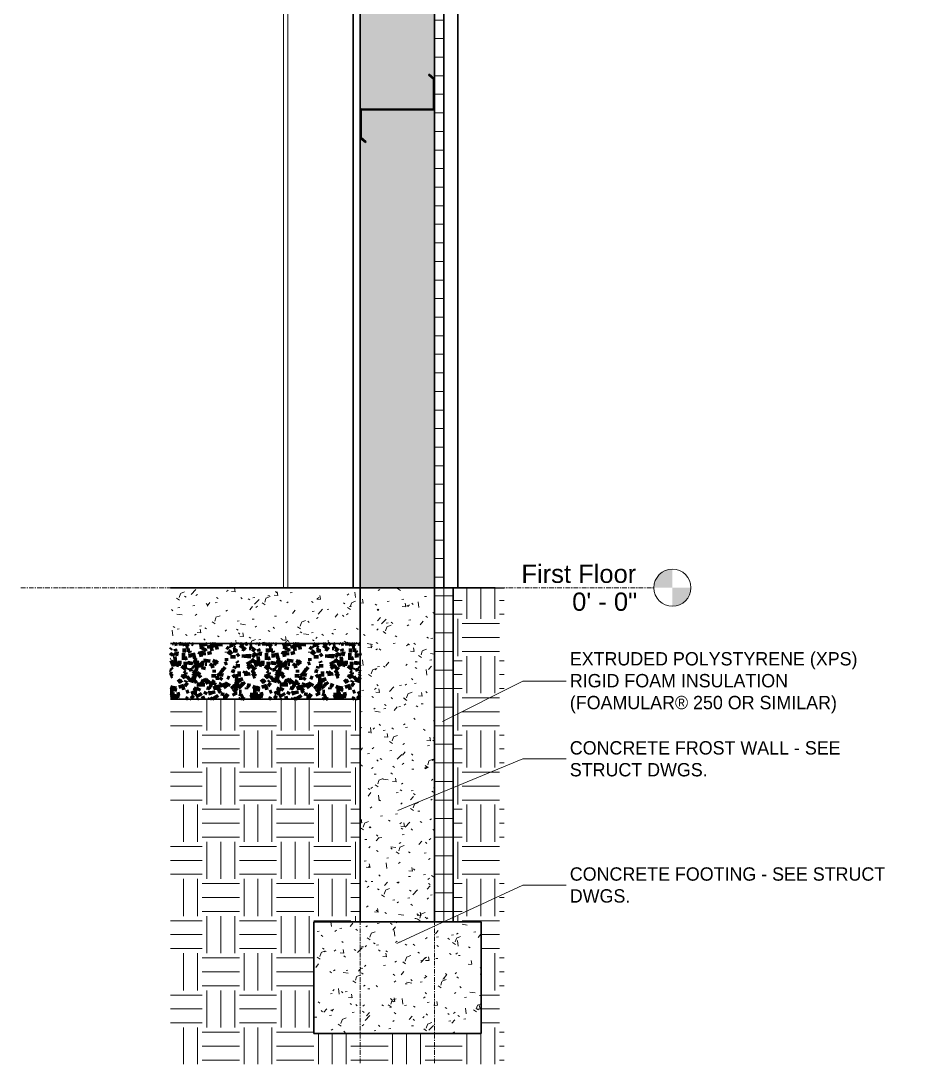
# Model space of a CAD drawing. Header units: inches. Extents: x 22745 to 23280, y -53 to 309.
# Drawn here: x 23182.1 to 23279.8, y -51.3 to 61 of the extents above; entities that cross this region are included whole.
import ezdxf

# ---------------------------------------------------------------- set-up
doc = ezdxf.new("R2010")
doc.units = ezdxf.units.IN
doc.header["$MEASUREMENT"] = 0
doc.linetypes.add('Grid Line 1_2_', pattern=[0.875, 0.5, -0.125, 0.125, -0.125])
for name, color, linetype, lineweight in [('A-ANNO-IDEN', 131, 'Continuous', 9), ('A-FLOR', 192, 'Continuous', 30), ('A-FLOR-LEVL', 51, 'Continuous', 9), ('A-FLOR-PATT', 8, 'Continuous', 70), ('A-WALL', 113, 'Continuous', 30), ('A-WALL-PATT', 111, 'Continuous', 70), ('C-BLDG-PADS', 91, 'Continuous', 200), ('C-TOPO', 7, 'Continuous', 30), ('L-SITE-WALL', 31, 'Continuous', 30), ('S-BEAM', 12, 'Continuous', 30), ('S-COLS', 52, 'Continuous', 30), ('S-FNDN', 32, 'Continuous', 30), ('S-GRID', 1, 'Continuous', 9)]:
    doc.layers.add(name, color=color, linetype=linetype, lineweight=lineweight)
doc.styles.add('Arial', font='arial.ttf', dxfattribs={"height": 1.967066})
doc.styles.add('Century Gothic', font='GOTHIC.TTF', dxfattribs={"height": 1.437112})
pattern_1 = [(50, (-19638.414, 101.134), (4.590705, -0.401868), [0.48, -5.28]), (355, (-19638.414, 101.134), (-0.887837, 4.813698), [0.384, -4.224]), (100.451, (-19638.032, 101.1), (3.70197, 4.412723), [0.408, -4.487]), (46.184, (-19638.414, 102.414), (6.830659, -1.059043), [0.72, -7.92]), (96.636, (-19637.845, 102.325), (5.981664, 6.234015), [0.612, -6.731]), (351.184, (-19638.414, 102.414), (5.98208, 6.233824), [0.576, -6.336]), (21, (-19637.774, 102.094), (3.820292, -2.5771), [0.48, -5.28]), (326, (-19637.774, 102.094), (1.557207, 4.640587), [0.384, -4.224]), (71.451, (-19637.456, 101.879), (5.377147, 2.064703), [0.408, -4.487]), (37.5, (-19638.414, 101.134), (0.0779722, 2.1307863), [0.211, -3.962, 0.211, -4.077, -4.24]), (37.5, (-19638.414, 101.134), (0.0779722, 2.1307863), [-8.461, 0.211, -4.029]), (7.5, (-19638.414, 101.134), (1.683907, 2.5243905), [0.211, -2.234, 0.211, -3.866, -1.616]), (7.5, (-19638.414, 101.134), (1.683907, 2.5243905), [-6.522, 0.211, -1.405]), (327.5, (-19639.841, 101.134), (3.4165268, -0.1442966), [0.211, -1.389, 0.211, -4.781, -6.624]), (327.5, (-19639.841, 101.134), (3.4165268, -0.1442966), [-6.592, 0.211, -6.413]), (317.5, (-19640.481, 101.134), (3.732463, 0.640715), [0.211, -1.869, 0.211, -3.104, -4.704]), (317.5, (-19640.481, 101.134), (3.732463, 0.640715), [-5.395, 0.211, -4.493])]
pattern_2 = [(0, (-19638.414, 101.134), (4, 4), [4, -4]), (0, (-19638.414, 102.634), (4, 4), [4, -4]), (0, (-19638.414, 104.134), (4, 4), [4, -4]), (90, (-19637.914, 104.634), (-4, 4), [4, -4]), (90, (-19636.414, 104.634), (-4, 4), [4, -4]), (90, (-19634.914, 104.634), (-4, 4), [4, -4])]
pattern_3 = [(0, (-19638.414, 101.134), (0, 2), []), (90, (-19638.414, 101.134), (-2, 1e-16), [])]

# ---------------------------------------------------------------- blocks, each defined once
blk = doc.blocks.new('Struct_Xcel_Sports Complex_rvt-5-Wall Section - One Story - Metal Panel')
at = {"layer": 'A-FLOR-PATT', "lineweight": 9}
h = blk.add_hatch(dxfattribs=at)
h.set_pattern_fill('FP_35', color=256, style=0, pattern_type=2)
h.set_pattern_definition(pattern_1)
h.paths.add_polyline_path([(-20899.55, -6), (-20899.55, 0), (-20919.97, 0), (-20919.97, -6)], flags=0)
at = {"layer": 'A-WALL-PATT', "lineweight": 9}
h = blk.add_hatch(dxfattribs=at)
h.set_pattern_fill('FP_35', color=8, style=0, pattern_type=2)
h.set_pattern_definition(pattern_1)
h.paths.add_polyline_path([(-20899.55, -36), (-20891.55, -36), (-20891.55, 0), (-20899.55, 0)], flags=0)
at = {"layer": 'S-FNDN', "lineweight": 9}
h = blk.add_hatch(dxfattribs=at)
h.set_pattern_fill('FP_35', color=8, style=0, pattern_type=2)
h.set_pattern_definition(pattern_1)
h.paths.add_polyline_path([(-20904.55, -48), (-20886.55, -48), (-20886.55, -36), (-20904.55, -36)], flags=0)
at = {"layer": 'A-FLOR', "color": 7}
for p, q in [((-20899.55, 0), (-20919.97, 0)), ((-20899.55, -6), (-20899.55, 0)), ((-20919.97, -6), (-20899.55, -6))]:
    blk.add_line(p, q, dxfattribs=at)
at = {"layer": 'L-SITE-WALL', "color": 7}
for p, q in [((-20899.55, 0), (-20899.55, -36)), ((-20891.55, 0), (-20899.55, 0)), ((-20891.55, -36), (-20891.55, 0)), ((-20899.55, -36), (-20891.55, -36))]:
    blk.add_line(p, q, dxfattribs=at)
at = {"layer": 'S-FNDN', "color": 7}
for p, q in [((-20886.55, -36), (-20904.55, -36)), ((-20904.55, -36), (-20904.55, -48)), ((-20886.55, -48), (-20886.55, -36)), ((-20904.55, -48), (-20886.55, -48))]:
    blk.add_line(p, q, dxfattribs=at)
blk = doc.blocks.new('Girt_Z - 8_D-1789509-Wall Section - One Story - Metal Panel')
at = {"layer": 'S-BEAM', "color": 7}
for p, q in [((-20892.13, 55.3), (-20892.2, 55.22)), ((-20892.2, 55.22), (-20891.66, 54.77)), ((-20891.55, 54.82), (-20892.13, 55.3)), ((-20891.66, 54.77), (-20891.66, 51.63)), ((-20891.55, 51.45), (-20891.55, 54.82)), ((-20899.55, 51.37), (-20899.55, 48.43)), ((-20899.44, 48.48), (-20899.44, 51.37)), ((-20891.74, 51.55), (-20899.37, 51.55)), ((-20899.37, 51.45), (-20891.55, 51.45)), ((-20899.55, 48.43), (-20898.98, 47.95)), ((-20898.91, 48.03), (-20899.44, 48.48)), ((-20898.98, 47.95), (-20898.91, 48.03))]:
    blk.add_line(p, q, dxfattribs=at)
for centre, radius, start, end in [((-20899.37, 51.37), 0.188, 90, 180), ((-20899.37, 51.37), 0.0782, 90, 177.8773), ((-20891.74, 51.63), 0.0782, 270, 356.9576)]:
    blk.add_arc(centre, radius, start, end, dxfattribs=at)
blk = doc.blocks.new('Level - Level Head - Circle-15001-Wall Section - One Story - Metal Panel')
at = {"layer": 'A-FLOR-LEVL'}
h = blk.add_hatch(color=256, dxfattribs=at)
edge = h.paths.add_edge_path(flags=0)
edge.add_line((-20865.95, 0), (-20867.95, 0))
edge.add_arc((-20865.95, 0), 2, 90, 180, ccw=False)
edge.add_line((-20865.95, 2), (-20865.95, 0))
h = blk.add_hatch(color=256, dxfattribs=at)
edge = h.paths.add_edge_path(flags=0)
edge.add_line((-20865.95, -2), (-20865.95, 0))
edge.add_line((-20865.95, 0), (-20863.95, 0))
edge.add_arc((-20865.95, 0), 2, 270, 360, ccw=False)
blk.add_circle((-20865.95, 0), 2, dxfattribs=at)

msp = doc.modelspace()

# ---------------------------------------------------------------- hatches: boundary and pattern name
at = {"layer": 'A-WALL-PATT', "lineweight": 9}
h = msp.add_hatch(dxfattribs=at)
h.set_pattern_fill('FP_33', color=8, style=0, pattern_type=2)
h.set_pattern_definition([(161.57, (-19638.334, 101.214), (-0.6397287956, 0.0002609723), [0, -4.554, 0.506, 0]), (18.43, (-19638.494, 101.214), (-0.6397287956, -0.0002609723), [0, -4.554, 0.506, 0]), (108.43, (-19638.334, 101.214), (0.3202005462, -1.599823931), [1.518, -3.542]), (71.57, (-19638.494, 101.214), (0.3202005462, 1.599823931), [1.518, -3.542])])
h.paths.add_polyline_path([(23226.60422, 0), (23226.60422, 171.23837), (23218.60422, 171.23837), (23218.60422, 0)], flags=0)
h = msp.add_hatch(dxfattribs=at)
h.set_pattern_fill('FP_32', color=8, style=0, pattern_type=2)
h.set_pattern_definition(pattern_3)
h.paths.add_polyline_path([(23227.60422, 0), (23227.60422, 171.23837), (23226.60422, 171.23837), (23226.60422, 0)], flags=0)
h = msp.add_hatch(dxfattribs=at)
h.set_pattern_fill('FP_32', color=8, style=0, pattern_type=2)
h.set_pattern_definition(pattern_3)
h.paths.add_polyline_path([(23226.60422, -36), (23228.60422, -36), (23228.60422, 0), (23226.60422, 0)], flags=0)
at = {"layer": 'C-BLDG-PADS'}
h = msp.add_hatch(dxfattribs=at)
h.set_pattern_fill('FP_36', color=253, style=0, pattern_type=2)
h.set_pattern_definition([(212.005, (-19638.952, 102.477), (-26.87339808, -17.915904432), [0.845, -83.662]), (213.69, (-19638.414, 102.836), (-8.95786403, -8.95728821), [0.646, -31.652]), (198.435, (-19638.145, 102.925), (-17.91555985, -8.95811616), [0.283, -28.044]), (180, (-19637.787, 102.925), (-1e-15, -8.958), [0.358, -8.599]), (161.565, (-19637.518, 102.836), (-8.95778393, -0.00030823), [0.283, -28.044]), (333.435, (-19637.429, 109.285), (8.9576883, 8e-06), [0.401, -19.63]), (296.565, (-19637.518, 109.464), (8.9576803, -8.95769632), [0.2, -19.83]), (270, (-19637.518, 109.912), (8.958, 5e-16), [0.448, -8.51]), (186.34, (-19637.429, 104.09), (-71.66213933, -8.957302982), [0.811, -80.305]), (296.565, (-19635.458, 109.643), (8.9576803, -8.95769632), [0.2, -19.83]), (303.69, (-19635.637, 109.912), (8.95728821, -8.95786403), [0.323, -31.975]), (229.399, (-19634.204, 105.971), (-44.788487507, -53.747354417), [0.826, -81.761]), (243.435, (-19633.935, 106.508), (8e-06, -8.9576883), [0.601, -19.429]), (213.69, (-19630.8, 105.523), (-8.95786403, -8.95728821), [0.323, -31.975]), (33.69, (-19633.487, 103.015), (8.95786403, 8.95728821), [0.323, -31.975]), (0, (-19633.666, 103.015), (0, 8.958), [0.179, -8.779]), (333.435, (-19633.846, 103.104), (8.9576883, 8e-06), [0.2, -19.83]), (284.036, (-19633.935, 103.463), (8.95793912, -26.87274278), [0.369, -36.564]), (270, (-19633.935, 103.642), (8.958, 5e-16), [0.179, -8.779]), (243.435, (-19633.935, 103.821), (8e-06, -8.9576883), [0.2, -19.83]), (135, (-19633.935, 103.91), (-8.9576287, 0), [0.127, -12.542]), (90, (-19633.935, 103.821), (-8.958, 5e-16), [0.09, -8.868]), (18.435, (-19630.71, 107.941), (17.91555985, 8.95811616), [0.567, -27.76]), (6.34, (-19630.173, 108.121), (71.66213933, 8.957302982), [0.811, -80.305]), (180, (-19630.531, 105.971), (-1e-15, -8.958), [0.537, -8.42]), (197.354, (-19629.098, 106.419), (-26.873506943, -8.957425109), [1.502, -148.658]), (198.435, (-19628.829, 106.508), (-17.91555985, -8.95811616), [0.283, -28.044]), (213.69, (-19628.561, 106.687), (-8.95786403, -8.95728821), [0.323, -31.975]), (251.565, (-19628.471, 106.956), (0.00030823, -8.95778393), [0.283, -28.044]), (243.435, (-19628.381, 107.135), (8e-06, -8.9576883), [0.2, -19.83]), (270, (-19628.381, 107.314), (8.958, 5e-16), [0.179, -8.779]), (293.199, (-19628.65, 107.941), (8.957852893, -17.915910905), [0.682, -67.538]), (315, (-19628.919, 108.21), (8.9576287, 0), [0.38, -12.288]), (0, (-19629.367, 108.21), (0, 8.958), [0.448, -8.51]), (341.565, (-19631.337, 106.06), (8.95778393, 0.00030823), [0.283, -28.044]), (303.69, (-19631.517, 106.329), (8.95728821, -8.95786403), [0.323, -31.975]), (279.462, (-19631.606, 106.867), (8.957848945, -44.78874608), [0.545, -53.943]), (270, (-19631.606, 107.404), (8.958, 5e-16), [0.537, -8.42]), (239.036, (-19631.337, 107.852), (-8.957961725, -17.915218635), [0.522, -51.71]), (188.13, (-19630.71, 107.941), (-53.746353912, -8.957815533), [0.633, -62.708]), (116.565, (-19637.339, 107.673), (-8.9576803, 8.95769632), [0.2, -19.83]), (135, (-19637.16, 107.494), (-8.9576287, 0), [0.253, -12.415]), (168.69, (-19636.712, 107.404), (-8.957996705, -0.00018556), [0.457, -45.219]), (191.31, (-19636.264, 107.494), (-35.83099568, -8.95803893), [0.457, -45.219]), (194.036, (-19635.906, 107.583), (-26.87274278, -8.95793912), [0.369, -36.564]), (236.31, (-19635.727, 107.852), (-8.95783236, -17.91488544), [0.323, -31.975]), (236.31, (-19635.548, 108.121), (-8.95783236, -17.91488544), [0.323, -31.975]), (270, (-19635.548, 108.389), (8.958, 5e-16), [0.269, -8.689]), (291.801, (-19635.727, 108.837), (8.957257986, -17.91576455), [0.482, -47.757]), (116.565, (-19635.637, 106.956), (-8.9576803, 8.95769632), [0.401, -19.63]), (168.69, (-19635.189, 106.867), (-8.957996705, -0.00018556), [0.457, -45.219]), (194.036, (-19634.831, 106.956), (-26.87274278, -8.95793912), [0.369, -36.564]), (225, (-19634.562, 107.225), (0, -8.9576287), [0.38, -12.288]), (251.565, (-19634.473, 107.494), (0.00030823, -8.95778393), [0.283, -28.044]), (296.565, (-19634.652, 107.852), (8.9576803, -8.95769632), [0.401, -19.63]), (315, (-19634.831, 108.031), (8.9576287, 0), [0.253, -12.415]), (326.31, (-19635.1, 108.21), (17.91488544, -8.95783236), [0.323, -31.975]), (0, (-19635.279, 108.21), (0, 8.958), [0.179, -8.779]), (33.69, (-19635.548, 108.031), (8.95786403, 8.95728821), [0.323, -31.975]), (71.565, (-19635.637, 107.762), (-0.00030823, 8.95778393), [0.283, -28.044]), (63.435, (-19635.727, 107.583), (-8e-06, 8.9576883), [0.2, -19.83]), (71.565, (-19635.816, 107.314), (-0.00030823, 8.95778393), [0.283, -28.044]), (104.036, (-19635.816, 106.956), (-8.95793912, 26.87274278), [0.369, -36.564]), (45, (-19635.996, 106.777), (0, 8.9576287), [0.253, -12.415]), (18.435, (-19636.264, 106.687), (17.91555985, 8.95811616), [0.283, -28.044]), (0, (-19636.712, 106.687), (0, 8.958), [0.448, -8.51]), (14.036, (-19637.07, 106.598), (26.87274278, 8.95793912), [0.369, -36.564]), (341.565, (-19637.339, 106.687), (8.95778393, 0.00030823), [0.283, -28.044]), (270, (-19637.339, 106.956), (8.958, 5e-16), [0.269, -8.689]), (225, (-19637.07, 107.225), (0, -8.9576287), [0.38, -12.288]), (198.435, (-19636.533, 107.404), (-17.91555985, -8.95811616), [0.567, -27.76]), (180, (-19636.085, 107.404), (-1e-15, -8.958), [0.448, -8.51]), (153.435, (-19635.906, 107.314), (-8.9576883, -8e-06), [0.2, -19.83]), (206.565, (-19632.502, 105.881), (-8.95769632, -8.9576803), [0.2, -19.83]), (146.31, (-19632.233, 105.702), (-17.91488544, 8.95783236), [0.323, -31.975]), (119.745, (-19631.875, 105.075), (-26.873086283, 44.788390847), [0.722, -71.498]), (95.711, (-19631.785, 104.179), (-8.957996778, 80.619740112), [0.9, -89.124]), (90, (-19631.785, 104.09), (-8.958, 5e-16), [0.09, -8.868]), (63.435, (-19631.875, 103.91), (-8e-06, 8.9576883), [0.2, -19.83]), (26.565, (-19632.054, 103.821), (8.95769632, 8.9576803), [0.2, -19.83]), (0, (-19632.323, 103.821), (0, 8.958), [0.269, -8.689]), (0, (-19632.412, 103.821), (0, 8.958), [0.09, -8.868]), (0, (-19632.592, 103.821), (0, 8.958), [0.179, -8.779]), (326.31, (-19632.86, 104), (17.91488544, -8.95783236), [0.323, -31.975]), (333.435, (-19633.039, 104.09), (8.9576883, 8e-06), [0.2, -19.83]), (284.036, (-19633.129, 104.448), (8.95793912, -26.87274278), [0.369, -36.564]), (270, (-19633.129, 104.627), (8.958, 5e-16), [0.179, -8.779]), (270, (-19633.129, 104.896), (8.958, 5e-16), [0.269, -8.689]), (258.69, (-19633.039, 105.344), (0.00018556, -8.957996705), [0.457, -45.219]), (231.34, (-19632.681, 105.792), (-26.87340764, -35.83101243), [0.574, -56.784]), (270, (-19630.8, 105.612), (8.958, 5e-16), [0.09, -8.868]), (270, (-19630.8, 105.702), (8.958, 5e-16), [0.09, -8.868]), (326.31, (-19631.069, 105.881), (17.91488544, -8.95783236), [0.323, -31.975]), (333.435, (-19631.606, 106.15), (8.9576883, 8e-06), [0.601, -19.429]), (0, (-19632.054, 106.15), (0, 8.958), [0.448, -8.51]), (63.435, (-19632.144, 105.971), (-8e-06, 8.9576883), [0.2, -19.83]), (90, (-19632.144, 105.612), (-8.958, 5e-16), [0.358, -8.599]), (135, (-19631.875, 105.344), (-8.9576287, 0), [0.38, -12.288]), (161.565, (-19631.606, 105.254), (-8.95778393, -0.00030823), [0.283, -28.044]), (180, (-19631.337, 105.254), (-1e-15, -8.958), [0.269, -8.689]), (198.435, (-19631.069, 105.344), (-17.91555985, -8.95811616), [0.283, -28.044]), (351.87, (-19634.562, 110.181), (8.958052968, 0.000157424), [1.267, -62.074]), (14.036, (-19634.921, 110.091), (26.87274278, 8.95793912), [0.369, -36.564]), (53.13, (-19635.189, 109.733), (17.91524801, 26.873567996), [0.448, -44.341]), (95.194, (-19635.1, 108.748), (-8.957117218, 89.577944904), [0.989, -97.952]), (101.31, (-19635.01, 108.3), (-8.95803893, 35.83099568), [0.457, -45.219]), (143.13, (-19634.652, 108.031), (-26.873567996, 17.91524801), [0.448, -44.341]), (161.565, (-19634.383, 107.941), (-8.95778393, -0.00030823), [0.283, -28.044]), (198.435, (-19634.114, 108.031), (-17.91555985, -8.95811616), [0.283, -28.044]), (225, (-19633.666, 108.479), (0, -8.9576287), [0.633, -12.035]), (228.814, (-19633.039, 109.196), (-53.746287272, -62.704337788), [0.952, -94.27]), (251.565, (-19632.95, 109.464), (0.00030823, -8.95778393), [0.283, -28.044]), (270, (-19632.95, 109.554), (8.958, 5e-16), [0.09, -8.868]), (288.435, (-19633.039, 109.823), (8.95811616, -17.91555985), [0.283, -28.044]), (326.31, (-19633.308, 110.002), (17.91488544, -8.95783236), [0.323, -31.975]), (90, (-19637.429, 107.852), (-8.958, 5e-16), [0.627, -8.331]), (338.199, (-19636.175, 109.016), (26.87315058, -8.95793675), [0.482, -47.757]), (0, (-19636.712, 109.016), (0, 8.958), [0.537, -8.42]), (30.964, (-19637.16, 108.748), (26.87323767, 17.915370893), [0.522, -51.71]), (45, (-19637.429, 108.479), (0, 8.9576287), [0.38, -12.288]), (90, (-19638.862, 104.985), (-8.958, 5e-16), [0.627, -8.331]), (116.565, (-19638.593, 104.448), (-8.9576803, 8.95769632), [0.601, -19.429]), (153.435, (-19638.056, 104.179), (-8.9576883, -8e-06), [0.601, -19.429]), (180, (-19637.608, 104.179), (-1e-15, -8.958), [0.448, -8.51]), (218.66, (-19637.16, 104.538), (-8.95794083, -8.958000787), [0.574, -56.784]), (231.34, (-19636.802, 104.985), (-26.87340764, -35.83101243), [0.574, -56.784]), (213.69, (-19636.264, 105.344), (-8.95786403, -8.95728821), [0.646, -31.652]), (239.036, (-19635.996, 105.792), (-8.957961725, -17.915218635), [0.522, -51.71]), (270, (-19635.996, 105.971), (8.958, 5e-16), [0.179, -8.779]), (270, (-19635.996, 106.24), (8.958, 5e-16), [0.269, -8.689]), (315, (-19636.264, 106.508), (8.9576287, 0), [0.38, -12.288]), (350.538, (-19636.802, 106.598), (8.957936417, 0.000379174), [0.545, -53.943]), (14.036, (-19637.518, 106.419), (26.87274278, 8.95793912), [0.739, -36.195]), (18.435, (-19638.325, 106.15), (17.91555985, 8.95811616), [0.85, -27.477]), (45, (-19638.593, 105.881), (0, 8.9576287), [0.38, -12.288]), (45, (-19638.862, 105.612), (0, 8.9576287), [0.38, -12.288]), (108.435, (-19636.891, 103.642), (-8.95811616, 17.91555985), [0.567, -27.76]), (126.87, (-19636.623, 103.283), (-8.958216, 8.957584), [0.448, -44.341]), (146.31, (-19636.354, 103.104), (-17.91488544, 8.95783236), [0.323, -31.975]), (161.565, (-19636.085, 103.015), (-8.95778393, -0.00030823), [0.283, -28.044]), (135, (-19635.816, 102.746), (-8.9576287, 0), [0.38, -12.288]), (161.565, (-19635.548, 102.656), (-8.95778393, -0.00030823), [0.283, -28.044]), (180, (-19635.279, 102.656), (-1e-15, -8.958), [0.269, -8.689]), (206.565, (-19635.1, 102.746), (-8.95769632, -8.9576803), [0.2, -19.83]), (206.565, (-19634.741, 102.925), (-8.95769632, -8.9576803), [0.401, -19.63]), (189.462, (-19634.204, 103.015), (-44.78874608, -8.957848945), [0.545, -53.943]), (243.435, (-19634.025, 103.373), (8e-06, -8.9576883), [0.401, -19.63]), (270, (-19634.025, 103.463), (8.958, 5e-16), [0.09, -8.868]), (270, (-19634.025, 103.642), (8.958, 5e-16), [0.179, -8.779]), (326.31, (-19634.294, 104.179), (17.91488544, -8.95783236), [0.323, -31.975]), (327.995, (-19635.01, 104.627), (44.789542154, -26.872766691), [0.845, -83.662]), (329.036, (-19635.458, 104.896), (17.915218635, -8.957961725), [0.522, -51.71]), (341.565, (-19635.996, 105.075), (8.95778393, 0.00030823), [0.567, -27.76]), (0, (-19636.354, 105.075), (0, 8.958), [0.358, -8.599]), (33.69, (-19636.623, 104.896), (8.95786403, 8.95728821), [0.323, -31.975]), (53.13, (-19636.891, 104.538), (17.91524801, 26.873567996), [0.448, -44.341]), (63.435, (-19637.07, 104.179), (-8e-06, 8.9576883), [0.401, -19.63]), (225, (-19632.95, 103.463), (0, -8.9576287), [0.38, -12.288]), (236.31, (-19632.771, 103.731), (-8.95783236, -17.91488544), [0.323, -31.975]), (270, (-19632.771, 103.821), (8.958, 5e-16), [0.09, -8.868]), (315, (-19632.95, 104), (8.9576287, 0), [0.253, -12.415]), (333.435, (-19633.308, 104.179), (8.9576883, 8e-06), [0.401, -19.63]), (18.435, (-19633.846, 104), (17.91555985, 8.95811616), [0.567, -27.76]), (75.964, (-19633.935, 103.642), (-0.00052313, 8.95756824), [0.369, -36.564]), (71.565, (-19637.966, 101.94), (-0.00030823, 8.95778393), [0.283, -28.044]), (135, (-19637.787, 101.761), (-8.9576287, 0), [0.253, -12.415]), (146.31, (-19637.518, 101.581), (-17.91488544, 8.95783236), [0.323, -31.975]), (153.435, (-19637.16, 101.402), (-8.9576883, -8e-06), [0.401, -19.63]), (180, (-19637.07, 101.402), (-1e-15, -8.958), [0.09, -8.868]), (161.565, (-19636.802, 101.313), (-8.95778393, -0.00030823), [0.283, -28.044]), (180, (-19636.443, 101.313), (-1e-15, -8.958), [0.358, -8.599]), (198.435, (-19636.175, 101.402), (-17.91555985, -8.95811616), [0.283, -28.044]), (210.964, (-19635.727, 101.671), (-26.87323767, -17.915370893), [0.522, -51.71]), (206.565, (-19635.548, 101.761), (-8.95769632, -8.9576803), [0.2, -19.83]), (251.565, (-19635.458, 102.029), (0.00030823, -8.95778393), [0.283, -28.044]), (303.69, (-19635.637, 102.298), (8.95728821, -8.95786403), [0.323, -31.975]), (306.87, (-19635.906, 102.656), (8.958216, -8.957584), [0.448, -44.341]), (323.13, (-19636.264, 102.925), (26.873567996, -17.91524801), [0.448, -44.341]), (345.964, (-19636.623, 103.015), (8.95756824, 0.00052313), [0.369, -36.564]), (18.435, (-19636.891, 102.925), (17.91555985, 8.95811616), [0.283, -28.044]), (30.964, (-19637.339, 102.656), (26.87323767, 17.915370893), [0.522, -51.71]), (39.806, (-19637.877, 102.209), (8.9575211, 8.95778325), [0.7, -69.263]), (135, (-19635.189, 101.402), (-8.9576287, 0), [0.127, -12.542]), (153.435, (-19635.01, 101.313), (-8.9576883, -8e-06), [0.2, -19.83]), (191.31, (-19634.562, 101.402), (-35.83099568, -8.95803893), [0.457, -45.219]), (165.964, (-19634.204, 101.313), (-8.95756824, -0.00052313), [0.369, -36.564]), (175.236, (-19633.129, 101.223), (-8.957949821, -2.7025e-05), [1.079, -106.787]), (206.565, (-19632.95, 101.313), (-8.95769632, -8.9576803), [0.2, -19.83]), (225, (-19632.771, 101.492), (0, -8.9576287), [0.253, -12.415]), (270, (-19632.771, 101.94), (8.958, 5e-16), [0.448, -8.51]), (270, (-19632.771, 102.209), (8.958, 5e-16), [0.269, -8.689]), (308.66, (-19633.129, 102.656), (8.958000787, -8.95794083), [0.574, -56.784]), (338.199, (-19633.577, 102.836), (26.87315058, -8.95793675), [0.482, -47.757]), (348.69, (-19634.025, 102.925), (8.957996705, 0.00018556), [0.457, -45.219]), (18.435, (-19634.831, 102.656), (17.91555985, 8.95811616), [0.85, -27.477]), (36.87, (-19635.189, 102.388), (8.957584, 8.958216), [0.448, -44.341]), (68.199, (-19635.368, 101.94), (8.95793675, 26.87315058), [0.482, -47.757]), (101.31, (-19635.279, 101.492), (-8.95803893, 35.83099568), [0.457, -45.219]), (348.69, (-19636.085, 110.002), (8.957996705, 0.00018556), [0.457, -45.219]), (354.806, (-19637.07, 110.091), (8.957787785, 6.7057e-05), [0.989, -97.952]), (0, (-19637.339, 110.091), (0, 8.958), [0.269, -8.689]), (45, (-19637.518, 109.912), (0, 8.9576287), [0.253, -12.415]), (180, (-19636.802, 109.106), (-1e-15, -8.958), [0.269, -8.689]), (188.13, (-19636.175, 109.196), (-53.746353912, -8.957815533), [0.633, -62.708]), (172.875, (-19635.458, 109.106), (-8.958160636, 0.00012148), [0.722, -71.498]), (225, (-19635.368, 109.196), (0, -8.9576287), [0.127, -12.542]), (270, (-19635.368, 109.464), (8.958, 5e-16), [0.269, -8.689]), (161.565, (-19632.502, 109.733), (-8.95778393, -0.00030823), [0.283, -28.044]), (180, (-19632.144, 109.733), (-1e-15, -8.958), [0.358, -8.599]), (198.435, (-19631.875, 109.823), (-17.91555985, -8.95811616), [0.283, -28.044]), (170.538, (-19631.337, 109.733), (-8.957936417, -0.000379174), [0.545, -53.943]), (213.69, (-19631.069, 109.912), (-8.95786403, -8.95728821), [0.323, -31.975]), (270, (-19631.069, 110.002), (8.958, 5e-16), [0.09, -8.868]), (296.565, (-19631.158, 110.181), (8.9576803, -8.95769632), [0.2, -19.83]), (341.565, (-19631.696, 110.36), (8.95778393, 0.00030823), [0.567, -27.76]), (341.565, (-19632.233, 110.539), (8.95778393, 0.00030823), [0.567, -27.76]), (14.036, (-19632.592, 110.45), (26.87274278, 8.95793912), [0.369, -36.564]), (45, (-19632.86, 110.181), (0, 8.9576287), [0.38, -12.288]), (104.036, (-19632.771, 109.823), (-8.95793912, 26.87274278), [0.369, -36.564]), (0, (-19639.758, 102.029), (0, 8.958), [0.09, -8.868]), (315, (-19639.937, 102.209), (8.9576287, 0), [0.253, -12.415]), (274.764, (-19640.027, 103.283), (8.958482984, -98.535398916), [1.079, -106.787]), (255.964, (-19639.937, 103.642), (0.00052313, -8.95756824), [0.369, -36.564]), (225, (-19639.758, 103.821), (0, -8.9576287), [0.253, -12.415]), (198.435, (-19638.952, 104.09), (-17.91555985, -8.95811616), [0.85, -27.477]), (180, (-19638.862, 104.09), (-1e-15, -8.958), [0.09, -8.868]), (171.87, (-19638.235, 104), (-8.958052968, -0.000157424), [0.633, -62.708]), (146.31, (-19637.16, 103.91), (-17.91488544, 8.95783236), [0.323, -31.975]), (108.435, (-19636.981, 103.373), (-8.95811616, 17.91555985), [0.567, -27.76]), (90, (-19636.981, 103.283), (-8.958, 5e-16), [0.09, -8.868]), (71.565, (-19637.07, 103.015), (-0.00030823, 8.95778393), [0.283, -28.044]), (26.565, (-19637.25, 102.925), (8.95769632, 8.9576803), [0.2, -19.83]), (18.435, (-19637.518, 102.836), (17.91555985, 8.95811616), [0.283, -28.044]), (126.87, (-19632.681, 102.209), (-8.958216, 8.957584), [0.448, -44.341]), (123.69, (-19632.502, 101.94), (-8.95728821, 8.95786403), [0.323, -31.975]), (149.036, (-19632.054, 101.671), (-17.915218635, 8.957961725), [0.522, -51.71]), (168.69, (-19631.606, 101.581), (-8.957996705, -0.00018556), [0.457, -45.219]), (213.69, (-19631.337, 101.761), (-8.95786403, -8.95728821), [0.323, -31.975]), (251.565, (-19631.248, 102.029), (0.00030823, -8.95778393), [0.283, -28.044]), (270, (-19631.248, 102.119), (8.958, 5e-16), [0.09, -8.868]), (279.462, (-19631.337, 102.656), (8.957848945, -44.78874608), [0.545, -53.943]), (243.435, (-19631.248, 102.836), (8e-06, -8.9576883), [0.2, -19.83]), (270, (-19631.248, 102.925), (8.958, 5e-16), [0.09, -8.868]), (296.565, (-19631.517, 103.463), (8.9576803, -8.95769632), [0.601, -19.429]), (329.036, (-19631.965, 103.731), (17.915218635, -8.957961725), [0.522, -51.71]), (8.13, (-19632.592, 103.642), (53.746353912, 8.957815533), [0.633, -62.708]), (45, (-19632.95, 103.283), (0, 8.9576287), [0.507, -12.161]), (45, (-19633.129, 103.104), (0, 8.9576287), [0.253, -12.415]), (90, (-19633.129, 102.836), (-8.958, 5e-16), [0.269, -8.689]), (123.69, (-19632.95, 102.567), (-8.95728821, 8.95786403), [0.323, -31.975]), (101.31, (-19631.606, 104.179), (-8.95803893, 35.83099568), [0.457, -45.219]), (108.435, (-19631.517, 103.91), (-8.95811616, 17.91555985), [0.283, -28.044]), (135, (-19631.427, 103.821), (-8.9576287, 0), [0.127, -12.542]), (180, (-19631.158, 103.821), (-1e-15, -8.958), [0.269, -8.689]), (213.69, (-19630.89, 104), (-8.95786403, -8.95728821), [0.323, -31.975]), (187.125, (-19630.173, 104.09), (-62.704150176, -8.957646605), [0.722, -71.498]), (236.31, (-19629.994, 104.358), (-8.95783236, -17.91488544), [0.323, -31.975]), (270, (-19629.994, 104.448), (8.958, 5e-16), [0.09, -8.868]), (288.435, (-19630.083, 104.717), (8.95811616, -17.91555985), [0.283, -28.044]), (285.945, (-19630.263, 105.344), (8.957096687, -26.873282623), [0.652, -64.561]), (315, (-19630.442, 105.523), (8.9576287, 0), [0.253, -12.415]), (18.435, (-19630.71, 105.433), (17.91555985, 8.95811616), [0.283, -28.044]), (29.745, (-19631.337, 105.075), (44.788390847, 26.873086283), [0.722, -71.498]), (18.435, (-19631.606, 104.985), (17.91555985, 8.95811616), [0.283, -28.044]), (75.964, (-19631.696, 104.627), (-0.00052313, 8.95756824), [0.369, -36.564]), (180, (-19634.294, 106.956), (-1e-15, -8.958), [0.269, -8.689]), (180, (-19634.114, 106.956), (-1e-15, -8.958), [0.179, -8.779]), (135, (-19633.935, 106.777), (-8.9576287, 0), [0.253, -12.415]), (90, (-19633.935, 106.508), (-8.958, 5e-16), [0.269, -8.689]), (26.565, (-19635.279, 105.075), (8.95769632, 8.9576803), [0.601, -19.429]), (341.565, (-19635.548, 105.165), (8.95778393, 0.00030823), [0.283, -28.044]), (300.964, (-19635.816, 105.612), (17.915370893, -26.87323767), [0.522, -51.71]), (71.565, (-19634.114, 105.881), (-0.00030823, 8.95778393), [0.283, -28.044]), (90, (-19634.114, 105.433), (-8.958, 5e-16), [0.448, -8.51]), (123.69, (-19633.935, 105.165), (-8.95728821, 8.95786403), [0.323, -31.975]), (153.435, (-19633.577, 104.985), (-8.9576883, -8e-06), [0.401, -19.63]), (198.435, (-19633.308, 105.075), (-17.91555985, -8.95811616), [0.283, -28.044]), (243.435, (-19633.219, 105.254), (8e-06, -8.9576883), [0.2, -19.83]), (255.964, (-19633.129, 105.612), (0.00052313, -8.95756824), [0.369, -36.564]), (251.565, (-19633.039, 105.881), (0.00030823, -8.95778393), [0.283, -28.044]), (291.801, (-19633.219, 106.329), (8.957257986, -17.91576455), [0.482, -47.757]), (323.13, (-19633.577, 106.598), (26.873567996, -17.91524801), [0.448, -44.341]), (18.435, (-19633.846, 106.508), (17.91555985, 8.95811616), [0.283, -28.044]), (63.435, (-19634.025, 106.15), (-8e-06, 8.9576883), [0.401, -19.63]), (135, (-19634.741, 104.538), (-8.9576287, 0), [0.38, -12.288]), (149.036, (-19634.294, 104.269), (-17.915218635, 8.957961725), [0.522, -51.71]), (146.31, (-19634.025, 104.09), (-17.91488544, 8.95783236), [0.323, -31.975]), (180, (-19633.846, 104.09), (-1e-15, -8.958), [0.179, -8.779]), (210.964, (-19633.398, 104.358), (-26.87323767, -17.915370893), [0.522, -51.71]), (243.435, (-19633.308, 104.538), (8e-06, -8.9576883), [0.2, -19.83]), (303.69, (-19633.487, 104.806), (8.95728821, -8.95786403), [0.323, -31.975]), (321.34, (-19633.935, 105.165), (35.83101243, -26.87340764), [0.574, -56.784]), (345.964, (-19634.294, 105.254), (8.95756824, 0.00052313), [0.369, -36.564]), (11.31, (-19634.741, 105.165), (35.83099568, 8.95803893), [0.457, -45.219]), (26.565, (-19634.921, 105.075), (8.95769632, 8.9576803), [0.2, -19.83]), (71.565, (-19635.01, 104.806), (-0.00030823, 8.95778393), [0.283, -28.044]), (15.945, (-19635.189, 106.777), (26.873282623, 8.957096687), [0.652, -64.561]), (29.745, (-19635.816, 106.419), (44.788390847, 26.873086283), [0.722, -71.498]), (63.435, (-19635.906, 106.24), (-8e-06, 8.9576883), [0.2, -19.83]), (90, (-19635.906, 105.971), (-8.958, 5e-16), [0.269, -8.689]), (104.036, (-19635.816, 105.612), (-8.95793912, 26.87274278), [0.369, -36.564]), (120.964, (-19635.548, 105.165), (-17.915370893, 26.87323767), [0.522, -51.71]), (153.435, (-19630.531, 109.912), (-8.9576883, -8e-06), [0.2, -19.83]), (180, (-19630.352, 109.912), (-1e-15, -8.958), [0.179, -8.779]), (209.745, (-19629.725, 110.27), (-44.788390847, -26.873086283), [0.722, -71.498]), (225, (-19629.367, 110.629), (0, -8.9576287), [0.507, -12.161]), (239.036, (-19629.098, 111.077), (-8.957961725, -17.915218635), [0.522, -51.71]), (239.036, (-19628.829, 111.525), (-8.957961725, -17.915218635), [0.522, -51.71]), (270, (-19628.829, 111.614), (8.958, 5e-16), [0.09, -8.868]), (333.435, (-19629.008, 111.704), (8.9576883, 8e-06), [0.2, -19.83]), (0, (-19629.277, 111.704), (0, 8.958), [0.269, -8.689]), (45, (-19629.546, 111.435), (0, 8.9576287), [0.38, -12.288]), (26.565, (-19630.621, 110.898), (8.95769632, 8.9576803), [1.202, -18.828]), (30.964, (-19631.069, 110.629), (26.87323767, 17.915370893), [0.522, -51.71]), (90, (-19631.069, 110.45), (-8.958, 5e-16), [0.179, -8.779]), (128.66, (-19630.71, 110.002), (-8.958000787, 8.95794083), [0.574, -56.784]), (255.964, (-19631.696, 107.046), (0.00052313, -8.95756824), [0.369, -36.564]), (281.31, (-19631.785, 107.494), (8.95803893, -35.83099568), [0.457, -45.219]), (309.806, (-19632.233, 108.031), (8.95778325, -8.9575211), [0.7, -69.263]), (329.036, (-19632.681, 108.3), (17.915218635, -8.957961725), [0.522, -51.71]), (345.964, (-19633.039, 108.389), (8.95756824, 0.00052313), [0.369, -36.564]), (0, (-19633.398, 108.389), (0, 8.958), [0.358, -8.599]), (26.565, (-19633.756, 108.21), (8.95769632, 8.9576803), [0.401, -19.63]), (45, (-19634.025, 107.941), (0, 8.9576287), [0.38, -12.288]), (53.13, (-19634.294, 107.583), (17.91524801, 26.873567996), [0.448, -44.341]), (90, (-19634.294, 107.314), (-8.958, 5e-16), [0.269, -8.689]), (135, (-19634.025, 107.046), (-8.9576287, 0), [0.38, -12.288]), (144.462, (-19633.398, 106.598), (-26.873098392, 17.916004712), [0.771, -76.287]), (135, (-19632.95, 106.15), (-8.9576287, 0), [0.633, -12.035]), (153.435, (-19632.592, 105.971), (-8.9576883, -8e-06), [0.401, -19.63]), (206.565, (-19632.233, 106.15), (-8.95769632, -8.9576803), [0.401, -19.63]), (230.194, (-19631.785, 106.687), (-35.831200056, -44.78844078), [0.7, -69.263]), (66.801, (-19632.95, 108.837), (17.91616372, 44.788890124), [0.682, -67.538]), (90, (-19632.95, 108.569), (-8.958, 5e-16), [0.269, -8.689]), (153.435, (-19632.771, 108.479), (-8.9576883, -8e-06), [0.2, -19.83]), (153.435, (-19632.412, 108.3), (-8.9576883, -8e-06), [0.401, -19.63]), (149.036, (-19631.965, 108.031), (-17.915218635, 8.957961725), [0.522, -51.71]), (180, (-19631.517, 108.031), (-1e-15, -8.958), [0.448, -8.51]), (180, (-19630.979, 108.031), (-1e-15, -8.958), [0.537, -8.42]), (213.69, (-19630.71, 108.21), (-8.95786403, -8.95728821), [0.323, -31.975]), (243.435, (-19630.531, 108.569), (8e-06, -8.9576883), [0.401, -19.63]), (277.125, (-19630.621, 109.285), (8.957646605, -62.704150176), [0.722, -71.498]), (315, (-19630.8, 109.464), (8.9576287, 0), [0.253, -12.415]), (341.565, (-19631.069, 109.554), (8.95778393, 0.00030823), [0.283, -28.044]), (352.875, (-19631.785, 109.643), (8.958160636, -0.00012148), [0.722, -71.498]), (0, (-19632.233, 109.643), (0, 8.958), [0.448, -8.51]), (21.801, (-19632.681, 109.464), (17.91576455, 8.957257986), [0.482, -47.757]), (90, (-19628.65, 109.016), (-8.958, 5e-16), [0.358, -8.599]), (90, (-19628.65, 108.658), (-8.958, 5e-16), [0.358, -8.599]), (56.31, (-19628.829, 108.389), (8.95783236, 17.91488544), [0.323, -31.975]), (18.435, (-19629.098, 108.3), (17.91555985, 8.95811616), [0.283, -28.044]), (0, (-19629.994, 108.3), (0, 8.958), [0.896, -8.062]), (341.565, (-19630.263, 108.389), (8.95778393, 0.00030823), [0.283, -28.044]), (296.565, (-19630.352, 108.569), (8.9576803, -8.95769632), [0.2, -19.83]), (278.13, (-19630.442, 109.196), (8.957815533, -53.746353912), [0.633, -62.708]), (270, (-19630.442, 109.285), (8.958, 5e-16), [0.09, -8.868]), (251.565, (-19630.352, 109.554), (0.00030823, -8.95778393), [0.283, -28.044]), (225, (-19630.083, 109.823), (0, -8.9576287), [0.38, -12.288]), (218.66, (-19629.636, 110.181), (-8.95794083, -8.958000787), [0.574, -56.784]), (225, (-19629.367, 110.45), (0, -8.9576287), [0.38, -12.288]), (206.565, (-19629.188, 110.539), (-8.95769632, -8.9576803), [0.2, -19.83]), (180, (-19629.008, 110.539), (-1e-15, -8.958), [0.179, -8.779]), (123.69, (-19628.829, 110.27), (-8.95728821, 8.95786403), [0.323, -31.975]), (108.435, (-19628.74, 110.002), (-8.95811616, 17.91555985), [0.283, -28.044]), (98.13, (-19628.65, 109.375), (-8.957815533, 53.746353912), [0.633, -62.708])])
h.paths.add_polyline_path([(23218.60422, -12), (23218.60422, -6), (23198.18442, -6), (23198.18442, -12)], flags=0)
at = {"layer": 'C-TOPO', "lineweight": 9}
h = msp.add_hatch(dxfattribs=at)
h.set_pattern_fill('FP_31', color=8, style=0, pattern_type=2)
h.set_pattern_definition(pattern_2)
h.paths.add_polyline_path([(23226.60422, -51.30752), (23234.08842, -51.30752), (23234.08842, 0), (23228.60422, 0), (23228.60422, -36), (23231.60422, -36), (23231.60422, -48), (23218.60422, -48), (23218.60422, -51.30752)], flags=0)
h = msp.add_hatch(dxfattribs=at)
h.set_pattern_fill('FP_31', color=8, style=0, pattern_type=2)
h.set_pattern_definition(pattern_2)
h.paths.add_polyline_path([(23213.60422, -51.30752), (23218.60422, -51.30752), (23218.60422, -48), (23213.60422, -48), (23213.60422, -36), (23218.60422, -36), (23218.60422, -12.00628), (23198.18442, -12.00628), (23198.18442, -51.30752)], flags=0)

# ---------------------------------------------------------------- linework, layer by layer
at = {"layer": 'A-ANNO-IDEN', "color": 153}
for p, q in [((23227.47208, -14.40907), (23236.09555, -10.06158)), ((23236.09555, -10.06158), (23241.16207, -10.06158)), ((23222.66007, -23.99452), (23236.09555, -18.43928)), ((23236.09555, -18.43928), (23241.16207, -18.43928)), ((23222.54209, -38.32434), (23236.09555, -32.02694)), ((23236.09555, -32.02694), (23241.16207, -32.02694))]:
    msp.add_line(p, q, dxfattribs=at)
at = {"layer": 'A-WALL', "color": 7}
for p, q in [((23227.60422, 0), (23227.60422, 171.23837)), ((23229.10422, 0), (23229.10422, 171.23837)), ((23217.85422, 159.97349), (23217.85422, 0)), ((23218.60422, 0), (23218.60422, 159.97349)), ((23226.60422, 0), (23226.60422, 159.97349)), ((23217.85422, 0), (23229.10422, 0))]:
    msp.add_line(p, q, dxfattribs=at)
at = {"layer": 'C-BLDG-PADS', "color": 7, "lineweight": 30}
for p, q in [((23218.60422, -6), (23198.18442, -6)), ((23218.60422, -12), (23218.60422, -6)), ((23198.18442, -12), (23218.60422, -12))]:
    msp.add_line(p, q, dxfattribs=at)
at = {"layer": 'C-TOPO'}
for p, q in [((23229.10422, 0), (23234.08842, 0)), ((23198.18442, -12.00628), (23218.60422, -12.00628))]:
    msp.add_line(p, q, dxfattribs=at)
at = {"layer": 'C-TOPO', "color": 43, "lineweight": 18}
for p, q in [((23229.10422, 0), (23234.08842, 0)), ((23198.18442, -12.00628), (23218.60422, -12.00628))]:
    msp.add_line(p, q, dxfattribs=at)
at = {"layer": 'L-SITE-WALL', "color": 7}
for p, q in [((23226.60422, 0), (23226.60422, -36)), ((23228.60422, 0), (23226.60422, 0)), ((23228.60422, -36), (23228.60422, 0)), ((23226.60422, -36), (23228.60422, -36))]:
    msp.add_line(p, q, dxfattribs=at)
at = {"layer": 'S-COLS', "color": 43, "lineweight": 18}
for p, q in [((23210.35422, 139.829), (23210.35422, 0)), ((23210.78781, 139.829), (23210.78781, 0))]:
    msp.add_line(p, q, dxfattribs=at)
at = {"layer": 'S-GRID', "linetype": 'Grid Line 1_2_'}
for p, q in [((23218.60422, -51.18944), (23218.60422, 219.06819)), ((23226.60422, -51.18944), (23226.60422, 219.06819))]:
    msp.add_line(p, q, dxfattribs=at)

# ---------------------------------------------------------------- block references
at = {"color": 250, "lineweight": 5}
msp.add_blockref('Struct_Xcel_Sports Complex_rvt-5-Wall Section - One Story - Metal Panel', (44118.15703, 0), dxfattribs=at)
at = {"layer": 'A-FLOR-LEVL'}
msp.add_blockref('Level - Level Head - Circle-15001-Wall Section - One Story - Metal Panel', (44118.15703, 0), dxfattribs=at)
at = {"layer": 'S-BEAM', "color": 43, "lineweight": 18}
msp.add_blockref('Girt_Z - 8_D-1789509-Wall Section - One Story - Metal Panel', (44118.15703, 0), dxfattribs=at)

# ---------------------------------------------------------------- next in the draw order: texts
at = {"layer": 'A-ANNO-IDEN', "char_height": 1.4371118, "attachment_point": 1, "line_spacing_factor": 0.984117, "style": 'Century Gothic', "bg_fill": 3, "box_fill_scale": 1.25, "bg_fill_color": 0, "bg_fill_transparency": 0}
for s, insert, width in [('EXTRUDED POLYSTYRENE (XPS)\\PRIGID FOAM INSULATION\\P(FOAMULAR® 250 OR SIMILAR)', (23241.16207, -6.93399), 34.614), ('CONCRETE FROST WALL - SEE\\PSTRUCT DWGS.', (23241.16207, -16.52598), 32.652), ('CONCRETE FOOTING - SEE STRUCT\\PDWGS.', (23241.16207, -30.11364), 38.322)]:
    msp.add_mtext(s, dxfattribs=dict(at, insert=insert, width=width))
at = {"layer": 'A-FLOR-LEVL', "insert": (23248.31433, 2.48644), "char_height": 1.9670659, "width": 14.688, "attachment_point": 3, "line_spacing_factor": 0.938532, "style": 'Arial', "bg_fill": 3, "box_fill_scale": 1.25, "bg_fill_color": 0, "bg_fill_transparency": 0}
msp.add_mtext('First Floor', dxfattribs=at)

# ---------------------------------------------------------------- next in the draw order: texts
at = {"layer": 'A-FLOR-LEVL', "insert": (23248.41232, -0.51877), "char_height": 1.967066, "width": 8.328, "attachment_point": 3, "line_spacing_factor": 0.938532, "style": 'Arial', "bg_fill": 3, "box_fill_scale": 1.25, "bg_fill_color": 0, "bg_fill_transparency": 0}
msp.add_mtext('0\' - 0"', dxfattribs=at)

# ---------------------------------------------------------------- next in the draw order: linework, layer by layer
at = {"layer": 'A-FLOR-LEVL', "linetype": 'Grid Line 1_2_'}
msp.add_line((23182.06541, 0), (23250.20603, 0), dxfattribs=at)

doc.saveas('drawing.dxf')
